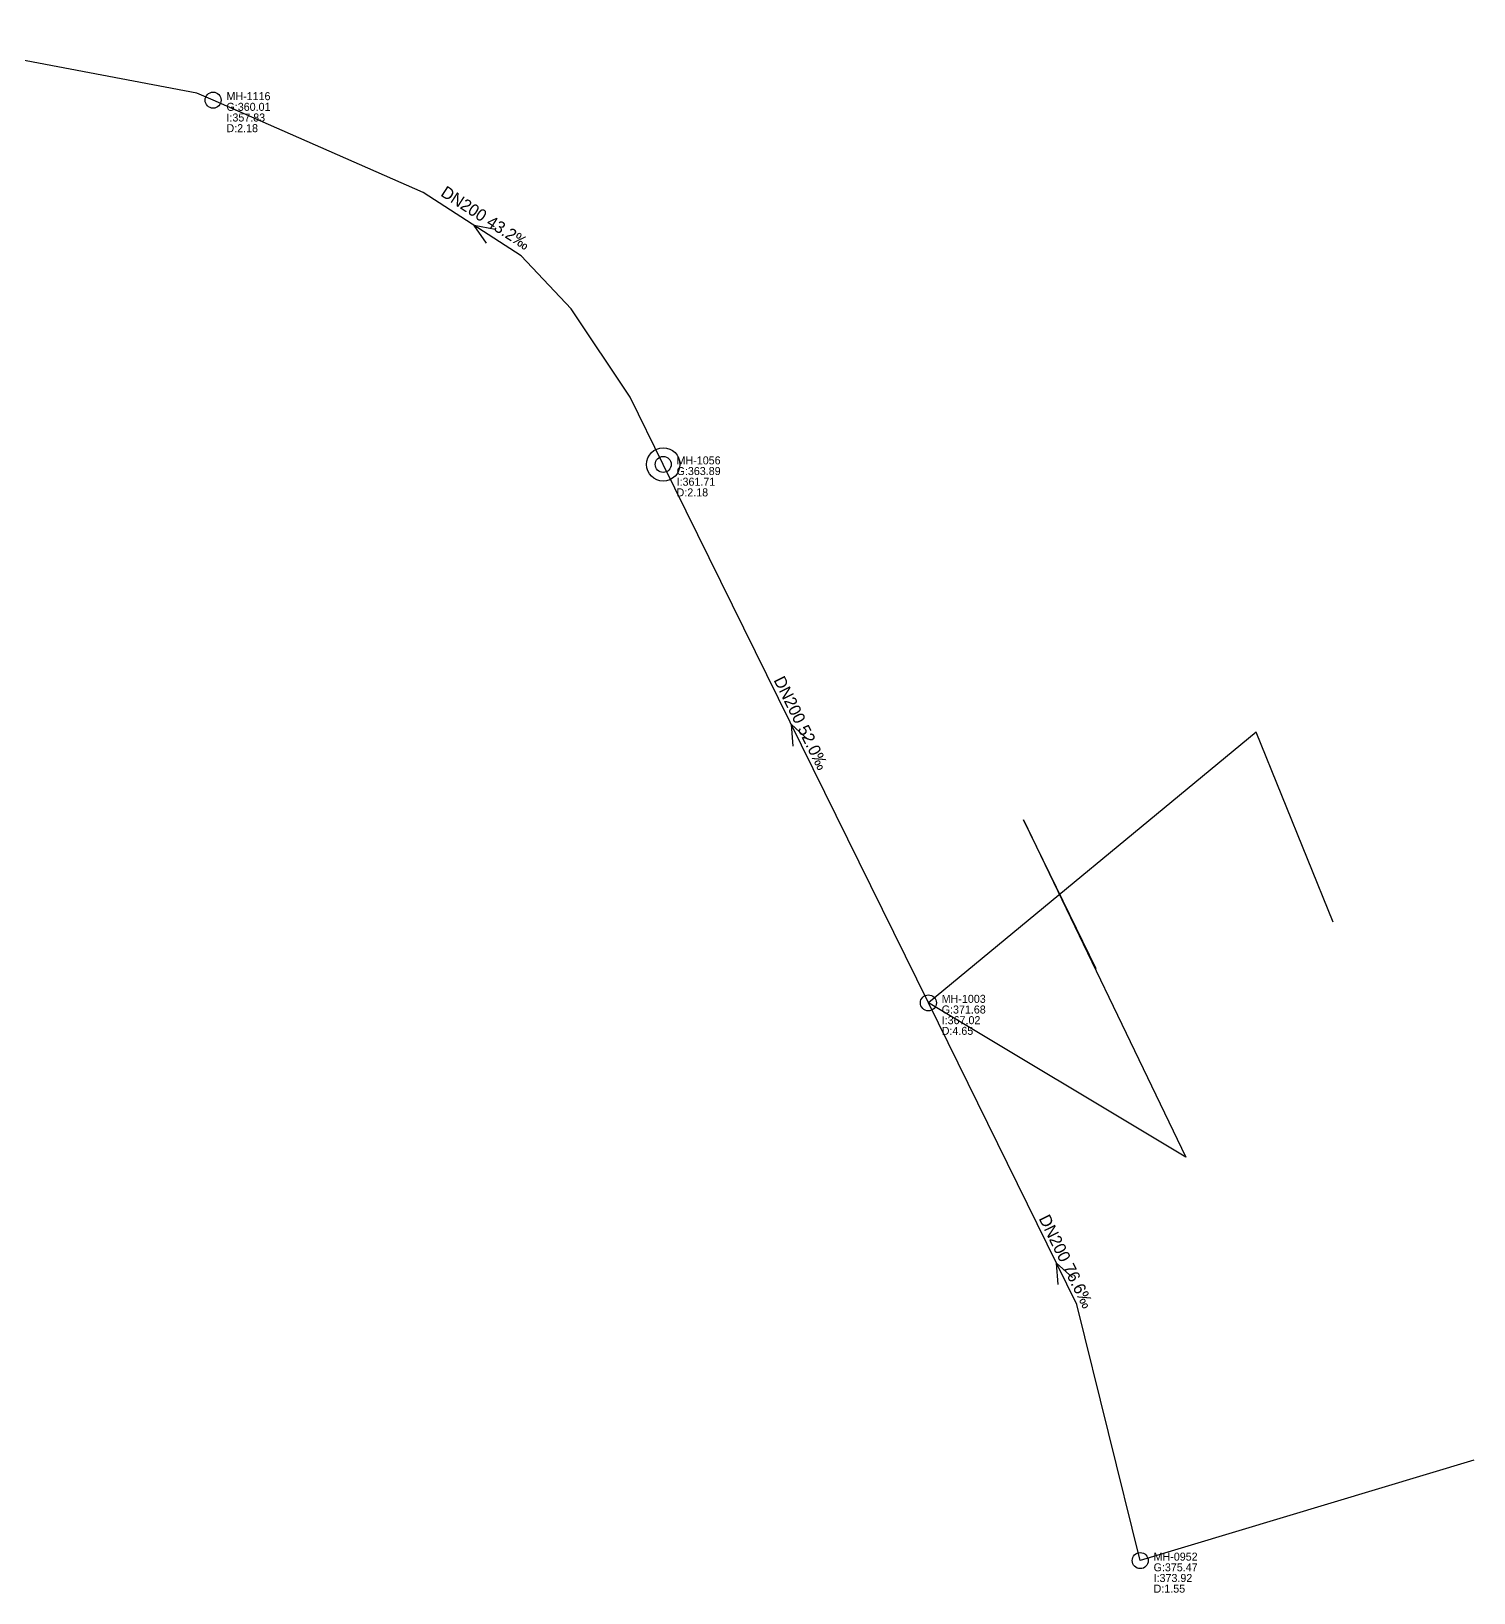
# Model space of a CAD drawing. Header units: metres. Extents: x 449900 to 451990, y 2566732 to 2570847.
# Drawn here: x 451087.2 to 451303.6, y 2568028.7 to 2568262.9 of the extents above; entities that cross this region are included whole.
import ezdxf
from ezdxf.enums import TextEntityAlignment as Align

# ---------------------------------------------------------------- set-up
doc = ezdxf.new("R2010")
doc.units = ezdxf.units.M
for name, color, linetype in [('SEW-DROP', 6, 'Continuous'), ('SEW-LABEL', 2, 'Continuous'), ('SEW-MH', 7, 'Continuous'), ('SEW-MH-LABEL', 8, 'Continuous'), ('SEW-PIPE-DN200', 3, 'Continuous'), ('SEW-RIDER', 8, 'Continuous')]:
    doc.layers.add(name, color=color, linetype=linetype)

msp = doc.modelspace()

# ---------------------------------------------------------------- linework, layer by layer
at = {"layer": 'SEW-DROP'}
msp.add_circle((451182.01, 2568197.92), 2.5, dxfattribs=at)
at = {"layer": 'SEW-LABEL'}
for p, q in [((451155.5, 2568231.11), (451153.63, 2568233.75)), ((451156.8, 2568233.12), (451153.63, 2568233.75)), ((451201.48, 2568155.67), (451201.23, 2568158.89)), ((451203.63, 2568156.73), (451201.23, 2568158.89)), ((451241.23, 2568074.93), (451240.98, 2568078.15)), ((451243.39, 2568075.99), (451240.98, 2568078.15))]:
    msp.add_line(p, q, dxfattribs=at)
at = {"layer": 'SEW-MH'}
for centre in [(451114.5, 2568252.54), (451182.01, 2568197.92), (451221.77, 2568117.17), (451253.55, 2568033.52)]:
    msp.add_circle(centre, 1.2, dxfattribs=at)
at = {"layer": 'SEW-PIPE-DN200'}
for points in [[(451114.5, 2568252.54), (451112.06, 2568253.61), (451067.41, 2568262.04), (451050.14, 2568262.88), (451038.02, 2568260.14), (451027.94, 2568253.31)], [(451182.01, 2568197.92), (451177.05, 2568207.99), (451168.22, 2568221.24), (451160.68, 2568229.18), (451145.99, 2568238.7), (451114.5, 2568252.54)], [(451221.77, 2568117.17), (451182.01, 2568197.92)], [(451253.55, 2568033.52), (451244.04, 2568071.94), (451221.77, 2568117.17)]]:
    msp.add_lwpolyline(points, dxfattribs=at)
at = {"layer": 'SEW-RIDER'}
for points in [[(451282.5, 2568129.28), (451270.92, 2568157.75), (451221.77, 2568117.17)], [(451246.93, 2568122.29), (451236.02, 2568144.6), (451260.4, 2568094.03), (451221.77, 2568117.17)], [(451303.57, 2568048.57), (451253.55, 2568033.52)]]:
    msp.add_lwpolyline(points, dxfattribs=at)

# ---------------------------------------------------------------- texts
at = {"layer": 'SEW-LABEL'}
for s, rotation, p in [('DN200 43.2‰', 327.0308, (451154.89, 2568234.13)), ('DN200 52.0‰', 296.2151, (451201.89, 2568158.74)), ('DN200 76.6‰', 296.2151, (451241.65, 2568078))]:
    msp.add_text(s, height=1.8, rotation=rotation, dxfattribs=at).set_placement(p, align=Align.CENTER)
at = {"layer": 'SEW-MH-LABEL'}
for s, p in [('MH-1116', (451116.5, 2568252.54)), ('G:360.01', (451116.5, 2568250.94)), ('I:357.83', (451116.5, 2568249.34)), ('D:2.18', (451116.5, 2568247.74)), ('G:363.89', (451184.01, 2568196.32)), ('MH-1056', (451184.01, 2568197.92)), ('I:361.71', (451184.01, 2568194.72)), ('D:2.18', (451184.01, 2568193.12)), ('MH-1003', (451223.77, 2568117.17)), ('G:371.68', (451223.77, 2568115.57)), ('D:4.65', (451223.77, 2568112.37)), ('I:367.02', (451223.77, 2568113.97)), ('MH-0952', (451255.55, 2568033.52)), ('G:375.47', (451255.55, 2568031.92)), ('I:373.92', (451255.55, 2568030.32)), ('D:1.55', (451255.55, 2568028.72))]:
    msp.add_text(s, height=1.2, dxfattribs=at).set_placement(p)

doc.saveas('drawing.dxf')
